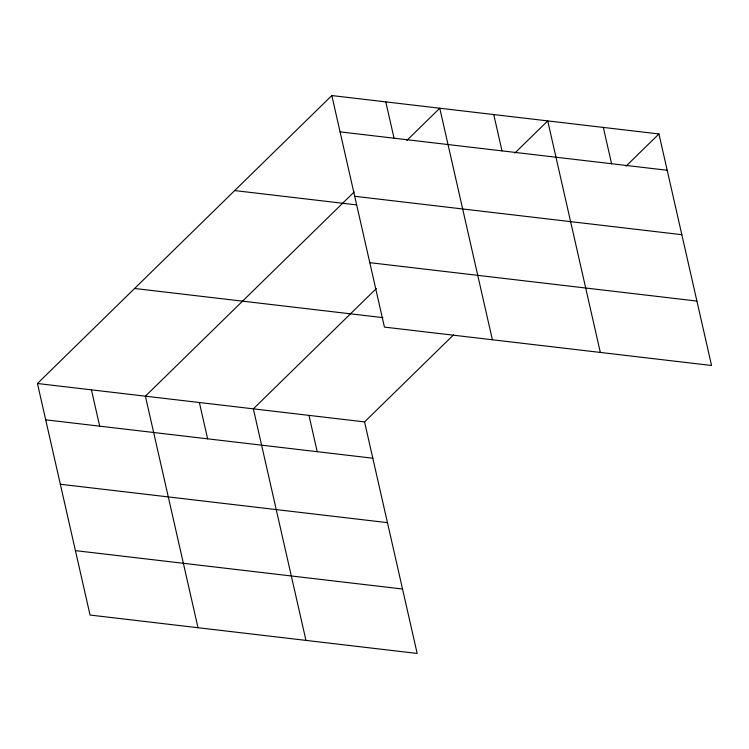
<?xml version="1.0" encoding="UTF-8"?>
<svg xmlns="http://www.w3.org/2000/svg" width="749" height="749" viewBox="0 0 749 749"><rect width="100%" height="100%" fill="white"/><g stroke="black" fill="none" stroke-linecap="round" stroke-linejoin="round"><path stroke-width="1.12" d="M453.482 334.934L364.566 421.902L417.174 653.446L90.058 615.051L37.45 383.507L331.826 95.554L658.942 133.949L711.55 365.493L384.434 327.098L331.826 95.554M354.155 191.978L145.4 396.174L198.008 627.718M406.847 140.438L439.775 108.221L492.383 339.765M376.344 288.534L253.349 408.851L305.957 640.395M514.797 153.105L547.725 120.898L600.333 352.442M626.014 166.156L658.942 133.949M340.074 131.871L667.2 170.266M354.717 196.294L681.833 234.69M234.68 190.574L356.412 204.87M369.791 262.674L696.916 301.07M134.595 288.487L382.936 317.632M37.45 383.507L364.566 421.902M45.698 419.824L372.824 458.219M60.341 484.247L387.458 522.643M75.415 550.627L402.541 589.023M603.338 127.424L611.587 163.741M493.75 114.56L501.999 150.877M385.801 101.892L394.049 138.209M308.963 415.377L317.211 451.694M199.374 402.513L207.623 438.83M91.425 389.845L99.673 426.162"/></g></svg>
